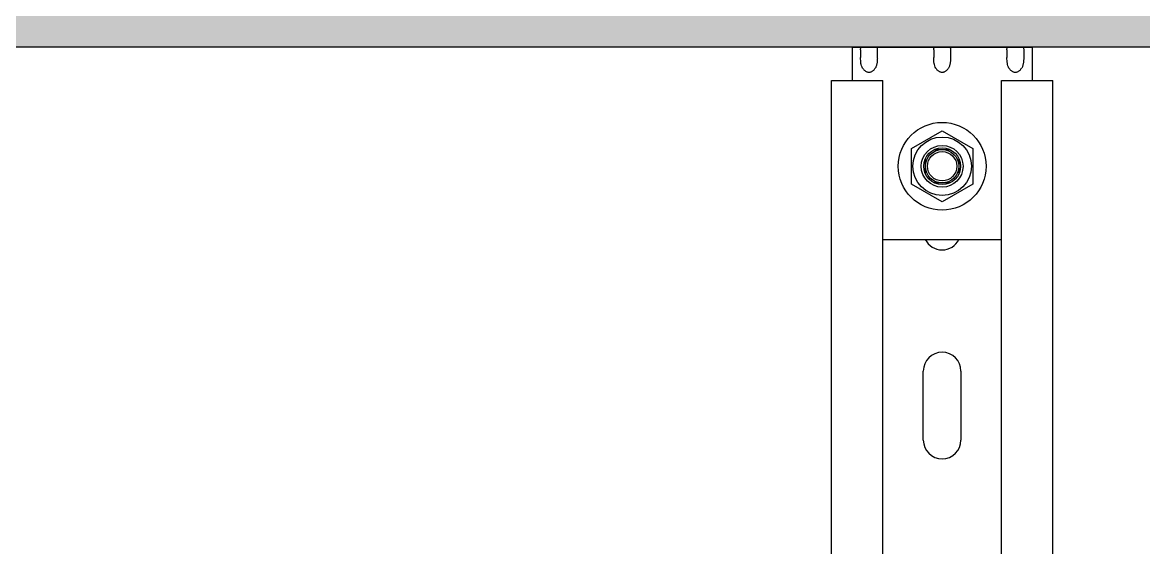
# Model space of a CAD drawing. Header units: millimetres. Extents: x 21899 to 38731, y -5425 to 3612.
# Drawn here: x 22186.1 to 22454.2, y -2607.2 to -2481.5 of the extents above; entities that cross this region are included whole.
import ezdxf

# ---------------------------------------------------------------- set-up
doc = ezdxf.new("R2010")
doc.units = ezdxf.units.MM
doc.layers.add('dwgmodels.com', color=250, linetype='Continuous')

msp = doc.modelspace()

# ---------------------------------------------------------------- hatches: boundary and pattern name
at = {"layer": 'dwgmodels.com', "true_color": 0xc7c8ca}
h = msp.add_hatch(color=9, dxfattribs=at)
h.dxf.hatch_style = 1
h.paths.add_polyline_path([(21917.11, -2243.56), (25517.11, -2243.56), (25517.11, -2487.45), (21917.11, -2487.45)])

# ---------------------------------------------------------------- linework, layer by layer
at = {"color": 3, "linetype": 'Continuous'}
for p, q in [((22384.51, -2487.45), (22384.51, -2495.45)), ((22384.51, -2487.45), (22427.51, -2487.45)), ((22427.51, -2487.45), (22427.51, -2495.45)), ((22386.51, -2488.11), (22386.51, -2489.95)), ((22390.51, -2488.11), (22390.51, -2489.95)), ((22404.01, -2488.11), (22404.01, -2489.95)), ((22408.01, -2488.11), (22408.01, -2489.95)), ((22421.51, -2488.11), (22421.51, -2489.95)), ((22425.51, -2488.11), (22425.51, -2489.95)), ((22391.81, -2533.45), (22420.21, -2533.45))]:
    msp.add_line(p, q, dxfattribs=at)
at = {"color": 7, "linetype": 'Continuous'}
for p, q in [((22379.51, -2659.24), (22379.51, -2495.45)), ((22379.51, -2495.45), (22391.81, -2495.45)), ((22391.81, -2659.94), (22391.81, -2495.45)), ((22420.21, -2659.69), (22420.21, -2495.45)), ((22420.21, -2495.45), (22432.51, -2495.45)), ((22432.51, -2659.44), (22432.51, -2495.45)), ((22398.65, -2511.7), (22406.01, -2507.45)), ((22406.01, -2507.45), (22413.37, -2511.7)), ((22398.65, -2520.2), (22398.65, -2511.7)), ((22404.21, -2511.95), (22407.8, -2511.95)), ((22413.37, -2511.7), (22413.37, -2520.2)), ((22402.01, -2517.75), (22402.01, -2514.14)), ((22410.01, -2514.14), (22410.01, -2517.75)), ((22406.01, -2524.45), (22398.65, -2520.2)), ((22407.8, -2519.95), (22404.21, -2519.95)), ((22413.37, -2520.2), (22406.01, -2524.45)), ((22401.51, -2581.45), (22401.51, -2564.95)), ((22410.51, -2564.95), (22410.51, -2581.45))]:
    msp.add_line(p, q, dxfattribs=at)
for radius in [10.5, 7, 5, 4.4, 4, 3.51]:
    msp.add_circle((22406.01, -2515.95), radius, dxfattribs=at)
for centre, start, end in [((22406.01, -2531.45), 206.6609, 333.3391), ((22406.01, -2564.95), 0, 180), ((22406.01, -2581.45), 180, 0)]:
    msp.add_arc(centre, 4.5, start, end, dxfattribs=at)
at = {"color": 3, "linetype": 'Continuous'}
for points, start_tangent, end_tangent in [([(22386.51, -2488.11), (22386.51, -2487.96), (22386.54, -2487.7), (22386.63, -2487.54), (22386.83, -2487.46), (22386.98, -2487.45)], (0, 0.097008), (0.097008, 0)), ([(22390.03, -2487.45), (22390.27, -2487.47), (22390.42, -2487.57), (22390.49, -2487.78), (22390.51, -2488.11)], (0.097026, 0), (0, -0.097026)), ([(22404.01, -2488.11), (22404.01, -2487.96), (22404.04, -2487.7), (22404.13, -2487.54), (22404.33, -2487.46), (22404.48, -2487.45)], (0, 0.097008), (0.097008, 0)), ([(22407.53, -2487.45), (22407.77, -2487.47), (22407.92, -2487.57), (22407.99, -2487.78), (22408.01, -2488.11)], (0.097026, 0), (0, -0.097026)), ([(22421.51, -2488.11), (22421.51, -2487.96), (22421.54, -2487.7), (22421.63, -2487.54), (22421.83, -2487.46), (22421.98, -2487.45)], (0, 0.097008), (0.097008, 0)), ([(22425.03, -2487.45), (22425.27, -2487.47), (22425.42, -2487.57), (22425.49, -2487.78), (22425.51, -2488.11)], (0.097026, 0), (0, -0.097026)), ([(22386.98, -2492.45), (22386.75, -2491.94), (22386.6, -2491.33), (22386.53, -2490.66), (22386.51, -2489.95)], (-0.132058, 0.220419), (0, 0.256951)), ([(22390.51, -2489.95), (22390.51, -2490.25), (22390.5, -2490.55), (22390.48, -2490.86), (22390.44, -2491.18), (22390.38, -2491.51), (22390.3, -2491.83), (22390.19, -2492.15), (22390.03, -2492.45)], (0, -0.257099), (-0.132134, -0.220546)), ([(22404.48, -2492.45), (22404.25, -2491.94), (22404.1, -2491.33), (22404.03, -2490.66), (22404.01, -2489.95)], (-0.132058, 0.220419), (0, 0.256951)), ([(22408.01, -2489.95), (22408.01, -2490.25), (22408, -2490.55), (22407.98, -2490.86), (22407.94, -2491.18), (22407.88, -2491.51), (22407.8, -2491.83), (22407.69, -2492.15), (22407.53, -2492.45)], (0, -0.257099), (-0.132134, -0.220546)), ([(22421.98, -2492.45), (22421.75, -2491.94), (22421.6, -2491.33), (22421.53, -2490.66), (22421.51, -2489.95)], (-0.132058, 0.220419), (0, 0.256951)), ([(22425.51, -2489.95), (22425.51, -2490.25), (22425.5, -2490.55), (22425.48, -2490.86), (22425.44, -2491.18), (22425.38, -2491.51), (22425.3, -2491.83), (22425.19, -2492.15), (22425.03, -2492.45)], (0, -0.257099), (-0.132134, -0.220546)), ([(22386.98, -2492.45), (22387.17, -2492.72), (22387.38, -2492.95), (22387.6, -2493.14), (22387.84, -2493.29), (22388.1, -2493.39), (22388.38, -2493.44), (22388.66, -2493.44), (22388.93, -2493.38), (22389.19, -2493.28), (22389.42, -2493.13), (22389.64, -2492.95), (22389.85, -2492.72), (22390.03, -2492.45)], (0.195994, -0.327135), (0.195994, 0.327135)), ([(22404.48, -2492.45), (22404.67, -2492.72), (22404.88, -2492.95), (22405.1, -2493.14), (22405.34, -2493.29), (22405.6, -2493.39), (22405.88, -2493.44), (22406.16, -2493.44), (22406.43, -2493.38), (22406.69, -2493.28), (22406.92, -2493.13), (22407.14, -2492.95), (22407.35, -2492.72), (22407.53, -2492.45)], (0.195994, -0.327135), (0.195994, 0.327135)), ([(22421.98, -2492.45), (22422.17, -2492.72), (22422.38, -2492.95), (22422.6, -2493.14), (22422.84, -2493.29), (22423.1, -2493.39), (22423.38, -2493.44), (22423.66, -2493.44), (22423.93, -2493.38), (22424.19, -2493.28), (22424.42, -2493.13), (22424.64, -2492.95), (22424.85, -2492.72), (22425.03, -2492.45)], (0.195994, -0.327135), (0.195994, 0.327135))]:
    msp.add_spline(points, degree=3, dxfattribs=dict(at, start_tangent=start_tangent, end_tangent=end_tangent))
at = {"layer": 'dwgmodels.com', "color": 5}
msp.add_lwpolyline([(21917.11, -2243.56), (25517.11, -2243.56), (25517.11, -2487.45), (21917.11, -2487.45)], close=True, dxfattribs=at)

doc.saveas('drawing.dxf')
